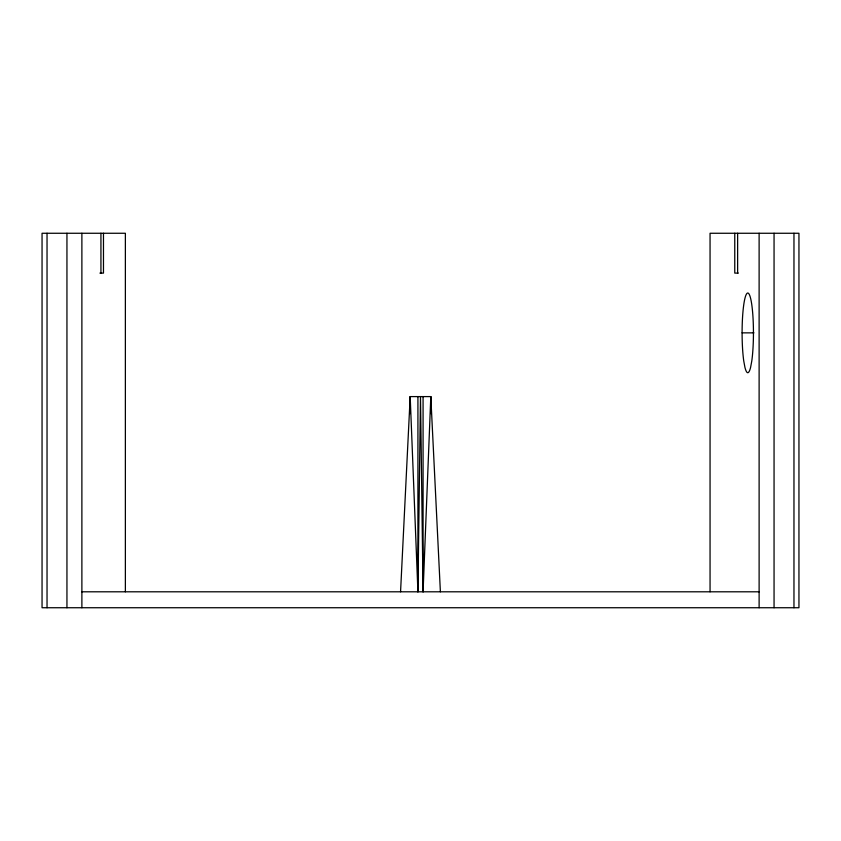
<?xml version="1.0" encoding="UTF-8"?>
<svg xmlns="http://www.w3.org/2000/svg" width="841" height="841" viewBox="0 0 841 841"><rect width="100%" height="100%" fill="white"/><g stroke="black" fill="none" stroke-linecap="round" stroke-linejoin="round"><path stroke-width="1.26" d="M410.187 413.625L410.187 396.595L417.924 591.801L420.5 396.595L423.076 591.801L430.802 396.595L410.187 396.595L400.558 591.801M99.911 273.104L103.475 273.104L103.475 233.262M738.314 273.104L734.761 273.104L734.761 233.262M742.098 332.857A39.832 5.666 -90 0 1 747.775 293.025A39.832 5.666 -90 0 1 753.441 332.857A39.832 5.666 90 0 1 751.78 361.031L750.603 367.359A39.832 5.666 -90 0 1 744.937 367.359L743.759 361.031A39.832 5.666 90 0 1 742.098 332.857L753.935 332.857M81.882 591.801L759.118 591.801M440.39 591.801L430.802 396.595L430.802 413.625M793.967 233.262L793.967 607.738M774.056 233.262L774.056 607.738M759.118 233.262L759.118 607.738M737.631 233.262L737.631 273.104M710.056 591.801L710.056 233.262L798.95 233.262L798.95 607.738L42.05 607.738L42.05 233.262L125.372 233.262L125.372 591.801M423.076 396.595L423.076 591.801M417.924 396.595L417.924 591.801M100.931 233.262L100.931 273.104M81.882 233.262L81.882 607.738M66.944 233.262L66.944 607.738M47.033 233.262L47.033 607.738"/></g></svg>
